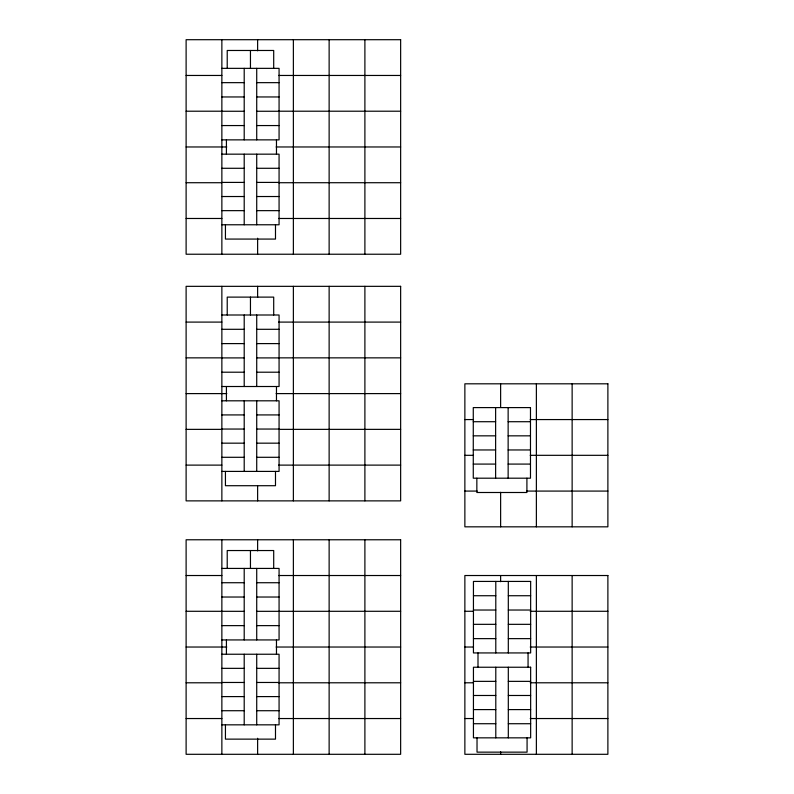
<?xml version="1.0" encoding="UTF-8"?>
<svg xmlns="http://www.w3.org/2000/svg" width="794" height="794" viewBox="0 0 794 794"><rect width="100%" height="100%" fill="white"/><g stroke="black" fill="none" stroke-linecap="round" stroke-linejoin="round"><path stroke-width="1.19" d="M221.854 68.353L279.071 68.353L279.071 139.863L221.854 139.863M186.114 75.46L221.863 75.46M278.585 75.46L400.642 75.46M221.854 82.655L244.205 82.655M256.72 82.655L279.071 82.655M221.854 96.957L244.205 96.957M256.72 96.957L279.071 96.957M186.114 111.21L221.863 111.21M278.585 111.21L400.642 111.21M221.854 111.259L244.205 111.259M256.72 111.259L279.071 111.259M221.854 125.561L244.205 125.561M256.72 125.561L279.071 125.561M186.114 146.969L226.796 146.969M276.113 146.969L400.642 146.969M221.854 154.165L279.071 154.165L279.071 224.771L221.854 224.771M221.854 168.288L244.205 168.288M256.72 168.288L279.071 168.288M221.854 182.412L244.205 182.412M256.72 182.412L279.071 182.412M186.114 182.719L221.863 182.719M278.585 182.719L400.642 182.719M221.854 196.525L244.205 196.525M256.72 196.525L279.071 196.525M221.854 210.648L244.205 210.648M256.72 210.648L279.071 210.648M186.114 218.479L221.863 218.479M278.585 218.479L400.642 218.479M221.854 315L279.071 315L279.071 386.509L221.854 386.509M186.114 322.096L221.863 322.096M278.585 322.096L400.642 322.096M221.854 329.302L244.205 329.302M256.72 329.302L279.071 329.302M221.854 343.603L244.205 343.603M256.72 343.603L279.071 343.603M186.114 357.856L221.863 357.856M278.585 357.856L400.642 357.856M221.854 357.905L244.205 357.905M256.72 357.905L279.071 357.905M221.854 372.207L244.205 372.207M256.72 372.207L279.071 372.207M186.114 393.606L226.796 393.606M276.113 393.606L400.642 393.606M221.854 400.811L279.071 400.811L279.071 471.408L221.854 471.408M221.854 414.925L244.205 414.925M256.72 414.925L279.071 414.925M464.867 419.569L473.502 419.569M530.213 419.569L607.886 419.569M473.274 421.713L495.625 421.713M508.14 421.713L530.481 421.713M221.854 429.048L244.205 429.048M256.72 429.048L279.071 429.048M186.114 429.365L221.863 429.365M278.585 429.365L400.642 429.365M473.274 435.837L495.625 435.837M508.14 435.837L530.481 435.837M221.854 443.171L244.205 443.171M256.72 443.171L279.071 443.171M473.274 449.96L495.625 449.96M508.14 449.96L530.481 449.96M464.867 455.319L473.502 455.319M530.213 455.319L607.886 455.319M221.854 457.294L244.205 457.294M256.72 457.294L279.071 457.294M473.274 464.083L495.625 464.083M508.14 464.083L530.481 464.083M186.114 465.115L221.863 465.115M278.585 465.115L400.642 465.115M464.867 491.079L477.194 491.079M526.511 491.079L607.886 491.079M221.854 568.425L279.071 568.425L279.071 639.934L221.854 639.934M186.114 575.521L221.863 575.521M278.585 575.521L400.642 575.521M221.854 582.727L244.205 582.727M256.72 582.727L279.071 582.727M473.442 595.728L495.793 595.728M508.309 595.728L530.65 595.728M221.854 597.028L244.205 597.028M256.72 597.028L279.071 597.028M473.442 610.03L495.793 610.03M508.309 610.03L530.65 610.03M186.114 611.281L244.205 611.33M256.72 611.33L400.642 611.281M464.867 611.281L473.502 611.281M530.213 611.281L607.886 611.281M473.442 624.332L495.793 624.332M508.309 624.332L530.65 624.332M221.854 625.632L244.205 625.632M256.72 625.632L279.071 625.632M473.442 638.634L495.793 638.634M508.309 638.634L530.65 638.634M186.114 647.031L226.796 647.031M276.113 647.031L400.642 647.031M464.867 647.031L473.502 647.031M530.213 647.031L607.886 647.031M221.854 654.236L279.071 654.236L279.071 724.833L221.854 724.833M221.854 668.35L244.205 668.35M256.72 668.35L279.071 668.35M473.442 681.361L495.793 681.361M508.309 681.361L530.65 681.361M221.854 682.473L244.205 682.473M256.72 682.473L279.071 682.473M186.114 682.79L221.863 682.79M278.585 682.79L400.642 682.79M464.867 682.79L473.502 682.79M530.213 682.79L607.886 682.79M473.442 695.484L495.793 695.484M508.309 695.484L530.65 695.484M221.854 696.596L244.205 696.596M256.72 696.596L279.071 696.596M473.442 709.598L495.793 709.598M508.309 709.598L530.65 709.598M221.854 710.719L244.205 710.719M256.72 710.719L279.071 710.719M186.114 718.54L221.863 718.54M278.585 718.54L400.642 718.54M464.867 718.54L473.502 718.54M530.213 718.54L607.886 718.54M473.442 723.721L495.793 723.721M508.309 723.721L530.65 723.721M572.137 383.81L572.137 526.829M572.137 575.521L572.137 754.3M536.377 383.81L536.377 526.829M536.377 575.521L536.377 754.3M528.06 652.936L528.06 667.238M527.077 737.844L527.077 752.146L477.025 752.146L477.025 737.844M526.908 478.196L526.908 492.498L476.847 492.498L476.847 478.196M508.309 581.426L508.309 652.936M508.309 667.238L508.309 737.844M508.14 407.6L508.14 478.196M500.627 383.81L500.627 407.233M500.627 492.31L500.627 526.829M500.627 575.521L500.627 581.684M500.627 751.839L500.627 754.3M495.793 581.426L495.793 652.936M495.793 667.238L495.793 737.844M495.625 407.6L495.625 478.196M477.998 652.936L477.998 667.238M364.893 39.7L364.893 254.229M364.893 286.336L364.893 500.875M364.893 539.771L364.893 754.3M329.133 39.7L329.133 254.229M329.133 286.336L329.133 500.875M329.133 539.771L329.133 754.3M293.373 39.7L293.373 254.229M293.373 286.336L293.373 500.875M293.373 539.771L293.373 754.3M276.471 139.863L276.471 154.165M276.471 386.509L276.471 400.811M276.471 639.934L276.471 654.236M275.488 224.771L275.488 239.073L225.436 239.073L225.436 224.771M275.488 471.408L275.488 485.71L225.436 485.71L225.436 471.408M275.488 724.833L275.488 739.135L225.436 739.135L225.436 724.833M273.702 68.353L273.702 50.479L227.223 50.479L227.223 68.353M273.702 315L273.702 297.115L227.223 297.115L227.223 315M273.702 568.425L273.702 550.54L227.223 550.54L227.223 568.425M257.623 39.7L257.623 50.796M257.623 238.21L257.623 254.229M257.623 286.336L257.623 297.442M257.623 486.077L257.623 500.875M257.623 539.771L257.623 550.867M257.623 738.271L257.623 754.3M256.72 68.353L256.72 139.863M256.72 154.165L256.72 224.771M256.72 315L256.72 386.509M256.72 400.811L256.72 471.408M256.72 568.425L256.72 639.934M256.72 654.236L256.72 724.833M250.457 50.479L250.457 68.353M250.457 297.115L250.457 315M250.457 550.54L250.457 568.425M244.205 68.353L244.205 139.863M244.205 154.165L244.205 224.771M244.205 315L244.205 386.509M244.205 400.811L244.205 471.408M244.205 568.425L244.205 639.934M244.205 654.236L244.205 724.833M226.419 139.863L226.419 154.165M226.419 386.509L226.419 400.811M226.419 639.934L226.419 654.236M221.863 39.7L221.863 254.229M221.863 286.336L221.863 500.875M221.863 539.771L221.863 754.3M400.642 39.7L186.114 39.7L186.114 254.229L400.642 254.229L400.642 39.7M400.642 286.336L186.114 286.336L186.114 500.875L400.642 500.875L400.642 286.336M607.886 383.81L464.867 383.81L464.867 526.829L607.886 526.829L607.886 383.81M530.481 407.6L473.274 407.6L473.274 478.196L530.481 478.196L530.481 407.6M400.642 539.771L186.114 539.771L186.114 754.3L400.642 754.3L400.642 539.771M607.886 575.521L464.867 575.521L464.867 754.3L607.886 754.3L607.886 575.521M530.65 581.426L473.442 581.426L473.442 652.936L530.65 652.936L530.65 581.426M530.65 667.238L473.442 667.238L473.442 737.844L530.65 737.844L530.65 667.238"/></g></svg>
